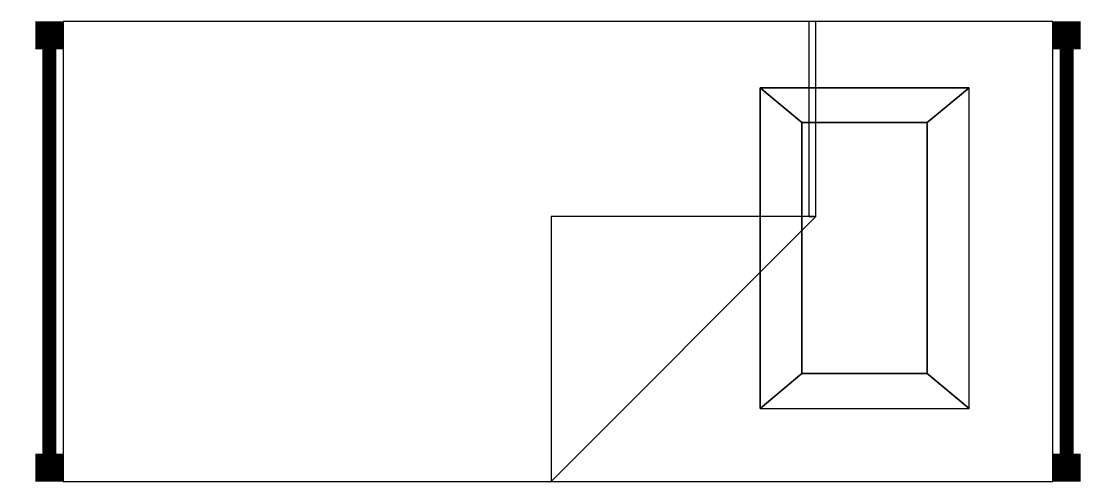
# Model space of a CAD drawing. Extents: x -1.93 to 0.03, y -0.42 to 0.42.
import ezdxf

# ---------------------------------------------------------------- set-up
doc = ezdxf.new("R2010")
doc.units = 0
doc.header["$MEASUREMENT"] = 0
doc.layers.get('0').update_dxf_attribs({"linetype": 'CONTINUOUS'})

msp = doc.modelspace()

# ---------------------------------------------------------------- linework, layer by layer
at = {"color": 34, "const_width": 0.0508}
for points in [[(-1.8542, 0.3937), (-1.905, 0.3937)], [(0, 0.3937), (-0.0508, 0.3937)], [(-1.8542, -0.3937), (-1.905, -0.3937)], [(0, -0.3937), (-0.0508, -0.3937)]]:
    msp.add_lwpolyline(points, dxfattribs=at)
for elevation in [0.254, 1.1176]:
    msp.add_lwpolyline([(-1.8542, -0.4191), (-0.0508, -0.4191), (-0.0508, 0.4191), (-1.8542, 0.4191)], close=True, dxfattribs=dict(elevation=elevation))
at = {"color": 34, "const_width": 0.0254}
for points, elevation in [([(-1.8796, -0.3683), (-1.8796, 0.3683)], 0.2286), ([(-1.8796, -0.3683), (-1.8796, 0.3683)], 1.0922), ([(-0.0254, -0.3683), (-0.0254, 0.3683)], 1.0922), ([(-0.0254, -0.3683), (-0.0254, 0.3683)], 0.2286)]:
    msp.add_lwpolyline(points, dxfattribs=dict(at, elevation=elevation))
for points in [[(-1.8542, -0.4191, 1.3208), (-0.0508, -0.4191, 1.3208), (-0.0508, 0.4191, 1.3208), (-1.8542, 0.4191, 1.3208)], [(-1.8542, -0.4191, 0.4572), (-0.0508, -0.4191, 0.4572), (-0.0508, 0.4191, 0.4572), (-1.8542, 0.4191, 0.4572)], [(-0.4826, 0.4191, 0.45974), (-0.4953, 0.4191, 0.45974), (-0.4953, 0.0635, 0.45974), (-0.4826, 0.0635, 0.45974)], [(-0.4826, 0.4191, 1.32334), (-0.4953, 0.4191, 1.32334), (-0.4953, 0.0635, 1.32334), (-0.4826, 0.0635, 1.32334)], [(-0.5842, 0.29845, 0.4953), (-0.508, 0.23495, 0.4572), (-0.508, -0.22225, 0.4572), (-0.5842, -0.28575, 0.4953)], [(-0.2794, 0.23495, 0.4572), (-0.508, 0.23495, 0.4572), (-0.5842, 0.29845, 0.4953), (-0.2032, 0.29845, 0.4953)], [(-0.2794, 0.23495, 0.5334), (-0.2032, 0.29845, 0.4953), (-0.5842, 0.29845, 0.4953), (-0.508, 0.23495, 0.5334)], [(-0.508, -0.22225, 0.5334), (-0.508, 0.23495, 0.5334), (-0.5842, 0.29845, 0.4953), (-0.5842, -0.28575, 0.4953)], [(-0.508, -0.22225, 1.397), (-0.508, 0.23495, 1.397), (-0.5842, 0.29845, 1.3589), (-0.5842, -0.28575, 1.3589)], [(-0.2794, 0.23495, 1.397), (-0.2032, 0.29845, 1.3589), (-0.5842, 0.29845, 1.3589), (-0.508, 0.23495, 1.397)], [(-0.2794, 0.23495, 1.3208), (-0.508, 0.23495, 1.3208), (-0.5842, 0.29845, 1.3589), (-0.2032, 0.29845, 1.3589)], [(-0.5842, 0.29845, 1.3589), (-0.508, 0.23495, 1.3208), (-0.508, -0.22225, 1.3208), (-0.5842, -0.28575, 1.3589)], [(-0.2794, 0.23495, 0.4572), (-0.2794, -0.22225, 0.4572), (-0.2032, -0.28575, 0.4953), (-0.2032, 0.29845, 0.4953)], [(-0.2794, 0.23495, 1.3208), (-0.2794, -0.22225, 1.3208), (-0.2032, -0.28575, 1.3589), (-0.2032, 0.29845, 1.3589)], [(-0.2794, -0.22225, 0.5334), (-0.2794, 0.23495, 0.5334), (-0.508, 0.23495, 0.5334), (-0.508, -0.22225, 0.5334)], [(-0.2794, -0.22225, 1.3208), (-0.2794, 0.23495, 1.3208), (-0.508, 0.23495, 1.3208), (-0.508, -0.22225, 1.3208)], [(-0.2794, -0.22225, 1.397), (-0.2794, 0.23495, 1.397), (-0.508, 0.23495, 1.397), (-0.508, -0.22225, 1.397)], [(-0.4826, 0.0635, 0.45974), (-0.9652, 0.0635, 0.45974), (-0.9652, -0.4191, 0.45974)], [(-0.4826, 0.0635, 1.32334), (-0.9652, 0.0635, 1.32334), (-0.9652, -0.4191, 1.32334)], [(-0.5842, -0.28575, 0.4953), (-0.2032, -0.28575, 0.4953), (-0.2794, -0.22225, 0.5334), (-0.508, -0.22225, 0.5334)], [(-0.2032, -0.28575, 0.4953), (-0.2794, -0.22225, 0.4572), (-0.508, -0.22225, 0.4572), (-0.5842, -0.28575, 0.4953)], [(-0.2032, -0.28575, 1.3589), (-0.2794, -0.22225, 1.3208), (-0.508, -0.22225, 1.3208), (-0.5842, -0.28575, 1.3589)], [(-0.5842, -0.28575, 1.3589), (-0.2032, -0.28575, 1.3589), (-0.2794, -0.22225, 1.397), (-0.508, -0.22225, 1.397)]]:
    msp.add_3dface(points)

doc.saveas('drawing.dxf')
